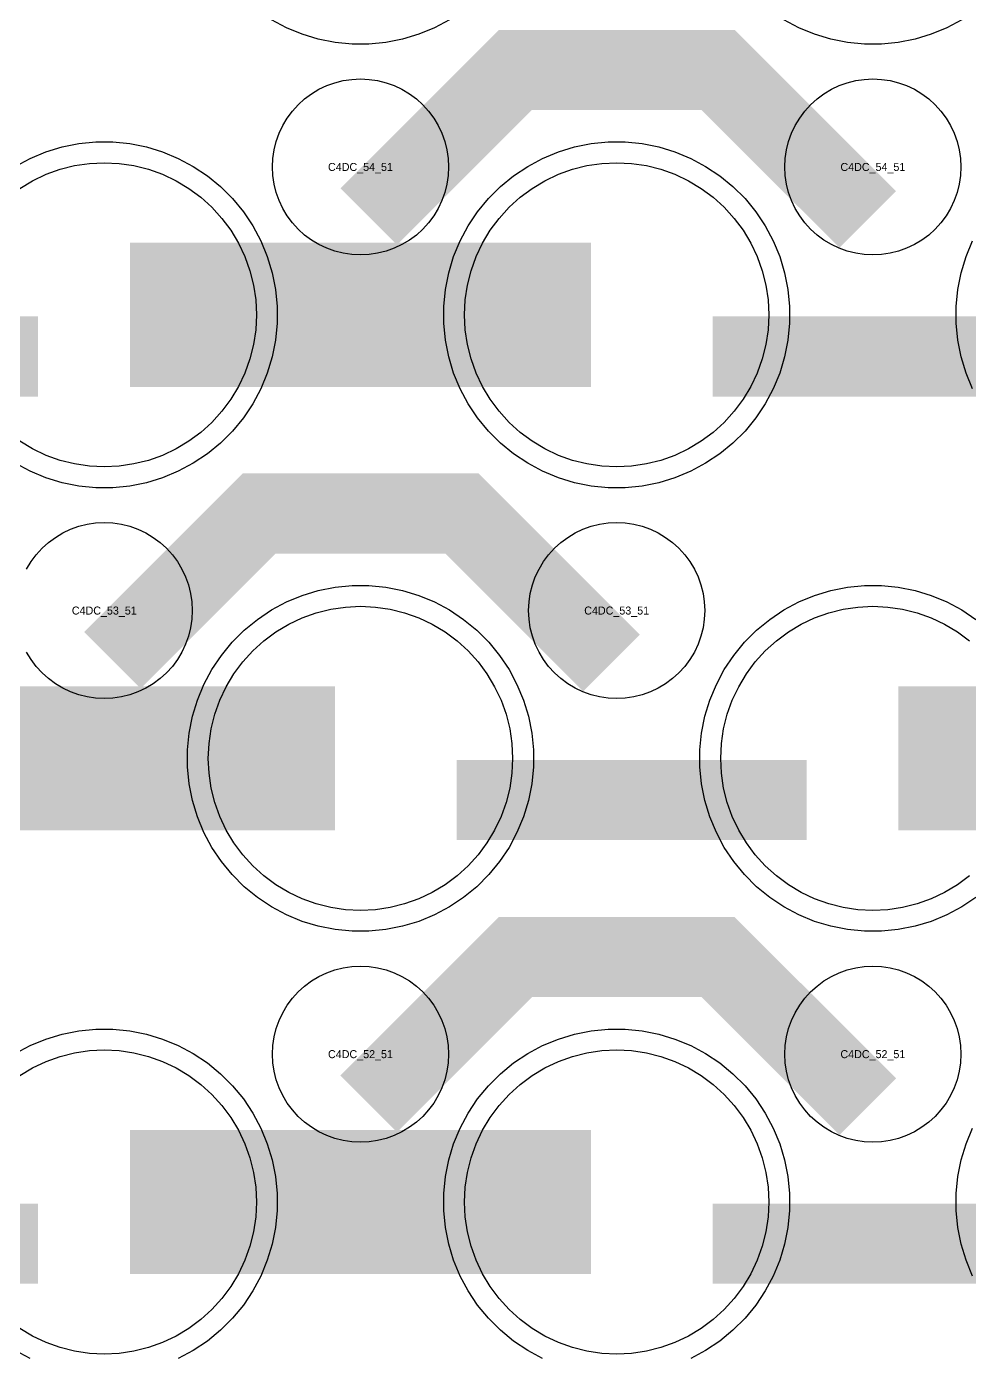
# Model space of a CAD drawing. Extents: x -11880 to 11880, y -14992 to 14992.
# Drawn here: x 4295.8 to 4590.1, y -7682.8 to -7267.1 of the extents above; entities that cross this region are included whole.
import ezdxf
from ezdxf.enums import TextEntityAlignment as Align

# ---------------------------------------------------------------- set-up
doc = ezdxf.new("R2010")
doc.units = 0
doc.header["$MEASUREMENT"] = 0
for name, color, linetype in [('GDS_775_DT_237', 138, 'CONTINUOUS'), ('RDL1_FS', 34, 'CONTINUOUS'), ('RDL_BS', 160, 'CONTINUOUS')]:
    doc.layers.add(name, color=color, linetype=linetype)

msp = doc.modelspace()

# ---------------------------------------------------------------- linework, layer by layer
at = {"layer": 'RDL1_FS', "color": 241, "true_color": 0xf7abae}
for points in [[(4293.605, -7317.603), (4297.605, -7315.205), (4301.819, -7313.213), (4306.209, -7311.641), (4310.732, -7310.509), (4315.343, -7309.825), (4320, -7309.596), (4324.657, -7309.825), (4329.268, -7310.509), (4333.791, -7311.641), (4338.181, -7313.213), (4342.395, -7315.205), (4346.395, -7317.603), (4350.14, -7320.381), (4353.594, -7323.511), (4356.724, -7326.965), (4359.502, -7330.71), (4361.9, -7334.71), (4363.892, -7338.924), (4365.464, -7343.314), (4366.596, -7347.837), (4367.28, -7352.448), (4367.509, -7357.105), (4367.28, -7361.762), (4366.596, -7366.373), (4365.464, -7370.896), (4363.892, -7375.286), (4361.9, -7379.5), (4359.502, -7383.5), (4356.724, -7387.245), (4353.594, -7390.699), (4350.14, -7393.829), (4346.395, -7396.607), (4342.395, -7399.005), (4338.181, -7400.997), (4333.791, -7402.569), (4329.268, -7403.701), (4324.657, -7404.385), (4320, -7404.614), (4315.343, -7404.385), (4310.732, -7403.701), (4306.209, -7402.569), (4301.819, -7400.997), (4297.605, -7399.005), (4293.605, -7396.607)], [(4590.14, -7532.394), (4586.395, -7535.172), (4582.395, -7537.57), (4578.181, -7539.562), (4573.791, -7541.134), (4569.268, -7542.266), (4564.657, -7542.95), (4560, -7543.179), (4555.343, -7542.95), (4550.732, -7542.266), (4546.209, -7541.134), (4541.819, -7539.562), (4537.605, -7537.57), (4533.605, -7535.172), (4529.86, -7532.394), (4526.406, -7529.264), (4523.276, -7525.81), (4520.498, -7522.065), (4518.1, -7518.065), (4516.108, -7513.851), (4514.536, -7509.461), (4513.404, -7504.938), (4512.72, -7500.327), (4512.491, -7495.67), (4512.72, -7491.013), (4513.404, -7486.402), (4514.536, -7481.879), (4516.108, -7477.489), (4518.1, -7473.275), (4520.498, -7469.275), (4523.276, -7465.53), (4526.406, -7462.076), (4529.86, -7458.946), (4533.605, -7456.168), (4537.605, -7453.77), (4541.819, -7451.778), (4546.209, -7450.206), (4550.732, -7449.074), (4555.343, -7448.39), (4560, -7448.161), (4564.657, -7448.39), (4569.268, -7449.074), (4573.791, -7450.206), (4578.181, -7451.778), (4582.395, -7453.77), (4586.395, -7456.168), (4590.14, -7458.946)]]:
    msp.add_lwpolyline(points, dxfattribs=at)
for points in [[(4480, -7404.614), (4475.343, -7404.385), (4470.732, -7403.701), (4466.209, -7402.569), (4461.819, -7400.997), (4457.605, -7399.005), (4453.605, -7396.607), (4449.86, -7393.829), (4446.406, -7390.699), (4443.276, -7387.245), (4440.498, -7383.5), (4438.1, -7379.5), (4436.108, -7375.286), (4434.536, -7370.896), (4433.404, -7366.373), (4432.72, -7361.762), (4432.491, -7357.105), (4432.72, -7352.448), (4433.404, -7347.837), (4434.536, -7343.314), (4436.108, -7338.924), (4438.1, -7334.71), (4440.498, -7330.71), (4443.276, -7326.965), (4446.406, -7323.511), (4449.86, -7320.381), (4453.605, -7317.603), (4457.605, -7315.205), (4461.819, -7313.213), (4466.209, -7311.641), (4470.732, -7310.509), (4475.343, -7309.825), (4480, -7309.596), (4484.657, -7309.825), (4489.268, -7310.509), (4493.791, -7311.641), (4498.181, -7313.213), (4502.395, -7315.205), (4506.395, -7317.603), (4510.14, -7320.381), (4513.594, -7323.511), (4516.724, -7326.965), (4519.502, -7330.71), (4521.9, -7334.71), (4523.892, -7338.924), (4525.464, -7343.314), (4526.596, -7347.837), (4527.28, -7352.448), (4527.509, -7357.105), (4527.28, -7361.762), (4526.596, -7366.373), (4525.464, -7370.896), (4523.892, -7375.286), (4521.9, -7379.5), (4519.502, -7383.5), (4516.724, -7387.245), (4513.594, -7390.699), (4510.14, -7393.829), (4506.395, -7396.607), (4502.395, -7399.005), (4498.181, -7400.997), (4493.791, -7402.569), (4489.268, -7403.701), (4484.657, -7404.385)], [(4400, -7543.179), (4395.343, -7542.95), (4390.732, -7542.266), (4386.209, -7541.134), (4381.819, -7539.562), (4377.605, -7537.57), (4373.605, -7535.172), (4369.86, -7532.394), (4366.406, -7529.264), (4363.276, -7525.81), (4360.498, -7522.065), (4358.1, -7518.065), (4356.108, -7513.851), (4354.536, -7509.461), (4353.404, -7504.938), (4352.72, -7500.327), (4352.491, -7495.67), (4352.72, -7491.013), (4353.404, -7486.402), (4354.536, -7481.879), (4356.108, -7477.489), (4358.1, -7473.275), (4360.498, -7469.275), (4363.276, -7465.53), (4366.406, -7462.076), (4369.86, -7458.946), (4373.605, -7456.168), (4377.605, -7453.77), (4381.819, -7451.778), (4386.209, -7450.206), (4390.732, -7449.074), (4395.343, -7448.39), (4400, -7448.161), (4404.657, -7448.39), (4409.268, -7449.074), (4413.791, -7450.206), (4418.181, -7451.778), (4422.395, -7453.77), (4426.395, -7456.168), (4430.14, -7458.946), (4433.594, -7462.076), (4436.724, -7465.53), (4439.502, -7469.275), (4441.9, -7473.275), (4443.892, -7477.489), (4445.464, -7481.879), (4446.596, -7486.402), (4447.28, -7491.013), (4447.509, -7495.67), (4447.28, -7500.327), (4446.596, -7504.938), (4445.464, -7509.461), (4443.892, -7513.851), (4441.9, -7518.065), (4439.502, -7522.065), (4436.724, -7525.81), (4433.594, -7529.264), (4430.14, -7532.394), (4426.395, -7535.172), (4422.395, -7537.57), (4418.181, -7539.562), (4413.791, -7541.134), (4409.268, -7542.266), (4404.657, -7542.95)]]:
    msp.add_lwpolyline(points, close=True, dxfattribs=at)
for points in [[(4328.002, -7357.105, 45, 45, 0), (4400.002, -7357.105, 45, 45, 0)], [(4400.002, -7357.105, 45, 45, 0), (4472.002, -7357.105, 45, 45, 0)], [(4248.002, -7495.67, 45, 45, 0), (4320.002, -7495.67, 45, 45, 0)], [(4320.002, -7495.67, 45, 45, 0), (4392.002, -7495.67, 45, 45, 0)], [(4568.002, -7495.67, 45, 45, 0), (4640.002, -7495.67, 45, 45, 0)]]:
    msp.add_lwpolyline(points, format="xyseb", dxfattribs=at)
at = {"layer": 'RDL1_FS'}
msp.add_lwpolyline([(4293.605, -7594.733), (4297.605, -7592.335), (4301.819, -7590.343), (4306.209, -7588.771), (4310.732, -7587.639), (4315.343, -7586.955), (4320, -7586.726), (4324.657, -7586.955), (4329.268, -7587.639), (4333.791, -7588.771), (4338.181, -7590.343), (4342.395, -7592.335), (4346.395, -7594.733), (4350.14, -7597.511), (4353.594, -7600.641), (4356.724, -7604.095), (4359.502, -7607.84), (4361.9, -7611.84), (4363.892, -7616.054), (4365.464, -7620.444), (4366.596, -7624.967), (4367.28, -7629.578), (4367.509, -7634.235), (4367.28, -7638.892), (4366.596, -7643.503), (4365.464, -7648.026), (4363.892, -7652.416), (4361.9, -7656.63), (4359.502, -7660.63), (4356.724, -7664.375), (4353.594, -7667.829), (4350.14, -7670.959), (4346.395, -7673.737), (4342.395, -7676.135), (4338.181, -7678.127), (4333.791, -7679.699), (4329.268, -7680.831), (4324.657, -7681.515), (4320, -7681.744), (4315.343, -7681.515), (4310.732, -7680.831), (4306.209, -7679.699), (4301.819, -7678.127), (4297.605, -7676.135), (4293.605, -7673.737)], dxfattribs=at)
msp.add_lwpolyline([(4480, -7681.744), (4475.343, -7681.515), (4470.732, -7680.831), (4466.209, -7679.699), (4461.819, -7678.127), (4457.605, -7676.135), (4453.605, -7673.737), (4449.86, -7670.959), (4446.406, -7667.829), (4443.276, -7664.375), (4440.498, -7660.63), (4438.1, -7656.63), (4436.108, -7652.416), (4434.536, -7648.026), (4433.404, -7643.503), (4432.72, -7638.892), (4432.491, -7634.235), (4432.72, -7629.578), (4433.404, -7624.967), (4434.536, -7620.444), (4436.108, -7616.054), (4438.1, -7611.84), (4440.498, -7607.84), (4443.276, -7604.095), (4446.406, -7600.641), (4449.86, -7597.511), (4453.605, -7594.733), (4457.605, -7592.335), (4461.819, -7590.343), (4466.209, -7588.771), (4470.732, -7587.639), (4475.343, -7586.955), (4480, -7586.726), (4484.657, -7586.955), (4489.268, -7587.639), (4493.791, -7588.771), (4498.181, -7590.343), (4502.395, -7592.335), (4506.395, -7594.733), (4510.14, -7597.511), (4513.594, -7600.641), (4516.724, -7604.095), (4519.502, -7607.84), (4521.9, -7611.84), (4523.892, -7616.054), (4525.464, -7620.444), (4526.596, -7624.967), (4527.28, -7629.578), (4527.509, -7634.235), (4527.28, -7638.892), (4526.596, -7643.503), (4525.464, -7648.026), (4523.892, -7652.416), (4521.9, -7656.63), (4519.502, -7660.63), (4516.724, -7664.375), (4513.594, -7667.829), (4510.14, -7670.959), (4506.395, -7673.737), (4502.395, -7676.135), (4498.181, -7678.127), (4493.791, -7679.699), (4489.268, -7680.831), (4484.657, -7681.515)], close=True, dxfattribs=at)
for points in [[(4328.002, -7634.235, 45, 45, 0), (4400.002, -7634.235, 45, 45, 0)], [(4400.002, -7634.235, 45, 45, 0), (4472.002, -7634.235, 45, 45, 0)]]:
    msp.add_lwpolyline(points, format="xyseb", dxfattribs=at)
at = {"layer": 'RDL_BS'}
for points in [[(4427.777, -7264.923), (4423.115, -7267.415), (4418.205, -7269.446), (4413.165, -7270.977), (4407.938, -7272.023), (4402.644, -7272.54), (4397.356, -7272.54), (4392.062, -7272.023), (4386.835, -7270.977), (4381.795, -7269.446), (4376.885, -7267.415), (4372.223, -7264.923)], [(4587.777, -7264.923), (4583.115, -7267.415), (4578.205, -7269.446), (4573.165, -7270.977), (4567.938, -7272.023), (4562.644, -7272.54), (4557.356, -7272.54), (4552.062, -7272.023), (4546.835, -7270.977), (4541.795, -7269.446), (4536.885, -7267.415), (4532.223, -7264.923)], [(4295.75, -7436.526), (4297.143, -7434.202), (4298.746, -7432.039), (4300.558, -7430.04), (4302.557, -7428.228), (4304.72, -7426.625), (4307.044, -7425.232), (4309.481, -7424.08), (4312.016, -7423.173), (4314.635, -7422.516), (4317.307, -7422.12), (4320, -7421.988), (4322.693, -7422.12), (4325.365, -7422.516), (4327.984, -7423.173), (4330.519, -7424.08), (4332.956, -7425.232), (4335.28, -7426.625), (4337.443, -7428.228), (4339.442, -7430.04), (4341.254, -7432.039), (4342.857, -7434.202), (4344.25, -7436.526), (4345.402, -7438.963), (4346.309, -7441.498), (4346.966, -7444.117), (4347.362, -7446.789), (4347.494, -7449.482), (4347.362, -7452.175), (4346.966, -7454.847), (4346.309, -7457.466), (4345.402, -7460.001), (4344.25, -7462.438), (4342.857, -7464.762), (4341.254, -7466.925), (4339.442, -7468.924), (4337.443, -7470.736), (4335.28, -7472.339), (4332.956, -7473.732), (4330.519, -7474.884), (4327.984, -7475.791), (4325.365, -7476.448), (4322.693, -7476.844), (4320, -7476.976), (4317.307, -7476.844), (4314.635, -7476.448), (4312.016, -7475.791), (4309.481, -7474.884), (4307.044, -7473.732), (4304.72, -7472.339), (4302.557, -7470.736), (4300.558, -7468.924), (4298.746, -7466.925), (4297.143, -7464.762), (4295.75, -7462.438)], [(4292.223, -7587.852), (4296.885, -7585.36), (4301.795, -7583.329), (4306.835, -7581.798), (4312.062, -7580.752), (4317.356, -7580.235), (4322.644, -7580.235), (4327.938, -7580.752), (4333.165, -7581.798), (4338.205, -7583.329), (4343.115, -7585.36), (4347.777, -7587.852), (4352.191, -7590.799), (4356.292, -7594.161), (4360.074, -7597.943), (4363.436, -7602.044), (4366.383, -7606.458), (4368.875, -7611.12), (4370.906, -7616.03), (4372.437, -7621.07), (4373.483, -7626.297), (4374, -7631.591), (4374, -7636.879), (4373.483, -7642.173), (4372.437, -7647.4), (4370.906, -7652.44), (4368.875, -7657.35), (4366.383, -7662.012), (4363.436, -7666.426), (4360.074, -7670.527), (4356.292, -7674.309), (4352.191, -7677.671), (4347.777, -7680.618), (4343.115, -7683.11)], [(4456.885, -7683.11), (4452.223, -7680.618), (4447.809, -7677.671), (4443.708, -7674.309), (4439.926, -7670.527), (4436.564, -7666.426), (4433.617, -7662.012), (4431.125, -7657.35), (4429.094, -7652.44), (4427.563, -7647.4), (4426.517, -7642.173), (4426, -7636.879), (4426, -7631.591), (4426.517, -7626.297), (4427.563, -7621.07), (4429.094, -7616.03), (4431.125, -7611.12), (4433.617, -7606.458), (4436.564, -7602.044), (4439.926, -7597.943), (4443.708, -7594.161), (4447.809, -7590.799), (4452.223, -7587.852), (4456.885, -7585.36), (4461.795, -7583.329), (4466.835, -7581.798), (4472.062, -7580.752), (4477.356, -7580.235), (4482.644, -7580.235), (4487.938, -7580.752), (4493.165, -7581.798), (4498.205, -7583.329), (4503.115, -7585.36), (4507.777, -7587.852), (4512.191, -7590.799), (4516.292, -7594.161), (4520.074, -7597.943), (4523.436, -7602.044), (4526.383, -7606.458), (4528.875, -7611.12), (4530.906, -7616.03), (4532.437, -7621.07), (4533.483, -7626.297), (4534, -7631.591), (4534, -7636.879), (4533.483, -7642.173), (4532.437, -7647.4), (4530.906, -7652.44), (4528.875, -7657.35), (4526.383, -7662.012), (4523.436, -7666.426), (4520.074, -7670.527), (4516.292, -7674.309), (4512.191, -7677.671), (4507.777, -7680.618), (4503.115, -7683.11)], [(4591.125, -7657.35), (4589.094, -7652.44), (4587.563, -7647.4), (4586.517, -7642.173), (4586, -7636.879), (4586, -7631.591), (4586.517, -7626.297), (4587.563, -7621.07), (4589.094, -7616.03), (4591.125, -7611.12)], [(4296.885, -7683.11), (4292.223, -7680.618)]]:
    msp.add_lwpolyline(points, dxfattribs=at)
for points in [[(4402.562, -7326.419, 25, 25, 0), (4448.377, -7280.604, 25, 25, 0), (4481.93, -7280.604, 25, 25, 0)], [(4558.401, -7327.318, 25, 25, 0), (4511.687, -7280.604, 25, 25, 0), (4481.929, -7280.604, 25, 25, 0)], [(4322.562, -7464.984, 25, 25, 0), (4368.377, -7419.169, 25, 25, 0), (4401.93, -7419.169, 25, 25, 0)], [(4478.401, -7465.883, 25, 25, 0), (4431.687, -7419.169, 25, 25, 0), (4401.929, -7419.169, 25, 25, 0)], [(4402.562, -7603.549, 25, 25, 0), (4448.377, -7557.734, 25, 25, 0), (4481.93, -7557.734, 25, 25, 0)], [(4558.401, -7604.448, 25, 25, 0), (4511.687, -7557.734, 25, 25, 0), (4481.929, -7557.734, 25, 25, 0)], [(4190.016, -7647.248, 25, 25, 0), (4299.281, -7647.248, 25, 25, 0)], [(4510.016, -7647.248, 25, 25, 0), (4619.281, -7647.248, 25, 25, 0)]]:
    msp.add_lwpolyline(points, format="xyseb", dxfattribs=at)
for points in [[(4400, -7338.411), (4397.307, -7338.279), (4394.635, -7337.883), (4392.016, -7337.226), (4389.481, -7336.319), (4387.044, -7335.167), (4384.72, -7333.774), (4382.557, -7332.171), (4380.558, -7330.359), (4378.746, -7328.36), (4377.143, -7326.197), (4375.75, -7323.873), (4374.598, -7321.436), (4373.691, -7318.901), (4373.034, -7316.282), (4372.638, -7313.61), (4372.506, -7310.917), (4372.638, -7308.224), (4373.034, -7305.552), (4373.691, -7302.933), (4374.598, -7300.398), (4375.75, -7297.961), (4377.143, -7295.637), (4378.746, -7293.474), (4380.558, -7291.475), (4382.557, -7289.663), (4384.72, -7288.06), (4387.044, -7286.667), (4389.481, -7285.515), (4392.016, -7284.608), (4394.635, -7283.951), (4397.307, -7283.555), (4400, -7283.423), (4402.693, -7283.555), (4405.365, -7283.951), (4407.984, -7284.608), (4410.519, -7285.515), (4412.956, -7286.667), (4415.28, -7288.06), (4417.443, -7289.663), (4419.442, -7291.475), (4421.254, -7293.474), (4422.857, -7295.637), (4424.25, -7297.961), (4425.402, -7300.398), (4426.309, -7302.933), (4426.966, -7305.552), (4427.362, -7308.224), (4427.494, -7310.917), (4427.362, -7313.61), (4426.966, -7316.282), (4426.309, -7318.901), (4425.402, -7321.436), (4424.25, -7323.873), (4422.857, -7326.197), (4421.254, -7328.36), (4419.442, -7330.359), (4417.443, -7332.171), (4415.28, -7333.774), (4412.956, -7335.167), (4410.519, -7336.319), (4407.984, -7337.226), (4405.365, -7337.883), (4402.693, -7338.279)], [(4560, -7338.411), (4557.307, -7338.279), (4554.635, -7337.883), (4552.016, -7337.226), (4549.481, -7336.319), (4547.044, -7335.167), (4544.72, -7333.774), (4542.557, -7332.171), (4540.558, -7330.359), (4538.746, -7328.36), (4537.143, -7326.197), (4535.75, -7323.873), (4534.598, -7321.436), (4533.691, -7318.901), (4533.034, -7316.282), (4532.638, -7313.61), (4532.506, -7310.917), (4532.638, -7308.224), (4533.034, -7305.552), (4533.691, -7302.933), (4534.598, -7300.398), (4535.75, -7297.961), (4537.143, -7295.637), (4538.746, -7293.474), (4540.558, -7291.475), (4542.557, -7289.663), (4544.72, -7288.06), (4547.044, -7286.667), (4549.481, -7285.515), (4552.016, -7284.608), (4554.635, -7283.951), (4557.307, -7283.555), (4560, -7283.423), (4562.693, -7283.555), (4565.365, -7283.951), (4567.984, -7284.608), (4570.519, -7285.515), (4572.956, -7286.667), (4575.28, -7288.06), (4577.443, -7289.663), (4579.442, -7291.475), (4581.254, -7293.474), (4582.857, -7295.637), (4584.25, -7297.961), (4585.402, -7300.398), (4586.309, -7302.933), (4586.966, -7305.552), (4587.362, -7308.224), (4587.494, -7310.917), (4587.362, -7313.61), (4586.966, -7316.282), (4586.309, -7318.901), (4585.402, -7321.436), (4584.25, -7323.873), (4582.857, -7326.197), (4581.254, -7328.36), (4579.442, -7330.359), (4577.443, -7332.171), (4575.28, -7333.774), (4572.956, -7335.167), (4570.519, -7336.319), (4567.984, -7337.226), (4565.365, -7337.883), (4562.693, -7338.279)], [(4480, -7476.976), (4477.307, -7476.844), (4474.635, -7476.448), (4472.016, -7475.791), (4469.481, -7474.884), (4467.044, -7473.732), (4464.72, -7472.339), (4462.557, -7470.736), (4460.558, -7468.924), (4458.746, -7466.925), (4457.143, -7464.762), (4455.75, -7462.438), (4454.598, -7460.001), (4453.691, -7457.466), (4453.034, -7454.847), (4452.638, -7452.175), (4452.506, -7449.482), (4452.638, -7446.789), (4453.034, -7444.117), (4453.691, -7441.498), (4454.598, -7438.963), (4455.75, -7436.526), (4457.143, -7434.202), (4458.746, -7432.039), (4460.558, -7430.04), (4462.557, -7428.228), (4464.72, -7426.625), (4467.044, -7425.232), (4469.481, -7424.08), (4472.016, -7423.173), (4474.635, -7422.516), (4477.307, -7422.12), (4480, -7421.988), (4482.693, -7422.12), (4485.365, -7422.516), (4487.984, -7423.173), (4490.519, -7424.08), (4492.956, -7425.232), (4495.28, -7426.625), (4497.443, -7428.228), (4499.442, -7430.04), (4501.254, -7432.039), (4502.857, -7434.202), (4504.25, -7436.526), (4505.402, -7438.963), (4506.309, -7441.498), (4506.966, -7444.117), (4507.362, -7446.789), (4507.494, -7449.482), (4507.362, -7452.175), (4506.966, -7454.847), (4506.309, -7457.466), (4505.402, -7460.001), (4504.25, -7462.438), (4502.857, -7464.762), (4501.254, -7466.925), (4499.442, -7468.924), (4497.443, -7470.736), (4495.28, -7472.339), (4492.956, -7473.732), (4490.519, -7474.884), (4487.984, -7475.791), (4485.365, -7476.448), (4482.693, -7476.844)], [(4400, -7615.541), (4397.307, -7615.409), (4394.635, -7615.013), (4392.016, -7614.356), (4389.481, -7613.449), (4387.044, -7612.297), (4384.72, -7610.904), (4382.557, -7609.301), (4380.558, -7607.489), (4378.746, -7605.49), (4377.143, -7603.327), (4375.75, -7601.003), (4374.598, -7598.566), (4373.691, -7596.031), (4373.034, -7593.412), (4372.638, -7590.74), (4372.506, -7588.047), (4372.638, -7585.354), (4373.034, -7582.682), (4373.691, -7580.063), (4374.598, -7577.528), (4375.75, -7575.091), (4377.143, -7572.767), (4378.746, -7570.604), (4380.558, -7568.605), (4382.557, -7566.793), (4384.72, -7565.19), (4387.044, -7563.797), (4389.481, -7562.645), (4392.016, -7561.738), (4394.635, -7561.081), (4397.307, -7560.685), (4400, -7560.553), (4402.693, -7560.685), (4405.365, -7561.081), (4407.984, -7561.738), (4410.519, -7562.645), (4412.956, -7563.797), (4415.28, -7565.19), (4417.443, -7566.793), (4419.442, -7568.605), (4421.254, -7570.604), (4422.857, -7572.767), (4424.25, -7575.091), (4425.402, -7577.528), (4426.309, -7580.063), (4426.966, -7582.682), (4427.362, -7585.354), (4427.494, -7588.047), (4427.362, -7590.74), (4426.966, -7593.412), (4426.309, -7596.031), (4425.402, -7598.566), (4424.25, -7601.003), (4422.857, -7603.327), (4421.254, -7605.49), (4419.442, -7607.489), (4417.443, -7609.301), (4415.28, -7610.904), (4412.956, -7612.297), (4410.519, -7613.449), (4407.984, -7614.356), (4405.365, -7615.013), (4402.693, -7615.409)], [(4560, -7615.541), (4557.307, -7615.409), (4554.635, -7615.013), (4552.016, -7614.356), (4549.481, -7613.449), (4547.044, -7612.297), (4544.72, -7610.904), (4542.557, -7609.301), (4540.558, -7607.489), (4538.746, -7605.49), (4537.143, -7603.327), (4535.75, -7601.003), (4534.598, -7598.566), (4533.691, -7596.031), (4533.034, -7593.412), (4532.638, -7590.74), (4532.506, -7588.047), (4532.638, -7585.354), (4533.034, -7582.682), (4533.691, -7580.063), (4534.598, -7577.528), (4535.75, -7575.091), (4537.143, -7572.767), (4538.746, -7570.604), (4540.558, -7568.605), (4542.557, -7566.793), (4544.72, -7565.19), (4547.044, -7563.797), (4549.481, -7562.645), (4552.016, -7561.738), (4554.635, -7561.081), (4557.307, -7560.685), (4560, -7560.553), (4562.693, -7560.685), (4565.365, -7561.081), (4567.984, -7561.738), (4570.519, -7562.645), (4572.956, -7563.797), (4575.28, -7565.19), (4577.443, -7566.793), (4579.442, -7568.605), (4581.254, -7570.604), (4582.857, -7572.767), (4584.25, -7575.091), (4585.402, -7577.528), (4586.309, -7580.063), (4586.966, -7582.682), (4587.362, -7585.354), (4587.494, -7588.047), (4587.362, -7590.74), (4586.966, -7593.412), (4586.309, -7596.031), (4585.402, -7598.566), (4584.25, -7601.003), (4582.857, -7603.327), (4581.254, -7605.49), (4579.442, -7607.489), (4577.443, -7609.301), (4575.28, -7610.904), (4572.956, -7612.297), (4570.519, -7613.449), (4567.984, -7614.356), (4565.365, -7615.013), (4562.693, -7615.409)]]:
    msp.add_lwpolyline(points, close=True, dxfattribs=at)
at = {"layer": 'RDL_BS', "color": 241, "true_color": 0xf7abae}
for points in [[(4292.223, -7310.722), (4296.885, -7308.23), (4301.795, -7306.199), (4306.835, -7304.668), (4312.062, -7303.622), (4317.356, -7303.105), (4322.644, -7303.105), (4327.938, -7303.622), (4333.165, -7304.668), (4338.205, -7306.199), (4343.115, -7308.23), (4347.777, -7310.722), (4352.191, -7313.669), (4356.292, -7317.031), (4360.074, -7320.813), (4363.436, -7324.914), (4366.383, -7329.328), (4368.875, -7333.99), (4370.906, -7338.9), (4372.437, -7343.94), (4373.483, -7349.167), (4374, -7354.461), (4374, -7359.749), (4373.483, -7365.043), (4372.437, -7370.27), (4370.906, -7375.31), (4368.875, -7380.22), (4366.383, -7384.882), (4363.436, -7389.296), (4360.074, -7393.397), (4356.292, -7397.179), (4352.191, -7400.541), (4347.777, -7403.488), (4343.115, -7405.98), (4338.205, -7408.011), (4333.165, -7409.542), (4327.938, -7410.588), (4322.644, -7411.105), (4317.356, -7411.105), (4312.062, -7410.588), (4306.835, -7409.542), (4301.795, -7408.011), (4296.885, -7405.98), (4292.223, -7403.488)], [(4591.125, -7380.22), (4589.094, -7375.31), (4587.563, -7370.27), (4586.517, -7365.043), (4586, -7359.749), (4586, -7354.461), (4586.517, -7349.167), (4587.563, -7343.94), (4589.094, -7338.9), (4591.125, -7333.99)], [(4592.191, -7539.106), (4587.777, -7542.053), (4583.115, -7544.545), (4578.205, -7546.576), (4573.165, -7548.107), (4567.938, -7549.153), (4562.644, -7549.67), (4557.356, -7549.67), (4552.062, -7549.153), (4546.835, -7548.107), (4541.795, -7546.576), (4536.885, -7544.545), (4532.223, -7542.053), (4527.809, -7539.106), (4523.708, -7535.744), (4519.926, -7531.962), (4516.564, -7527.861), (4513.617, -7523.447), (4511.125, -7518.785), (4509.094, -7513.875), (4507.563, -7508.835), (4506.517, -7503.608), (4506, -7498.314), (4506, -7493.026), (4506.517, -7487.732), (4507.563, -7482.505), (4509.094, -7477.465), (4511.125, -7472.555), (4513.617, -7467.893), (4516.564, -7463.479), (4519.926, -7459.378), (4523.708, -7455.596), (4527.809, -7452.234), (4532.223, -7449.287), (4536.885, -7446.795), (4541.795, -7444.764), (4546.835, -7443.233), (4552.062, -7442.187), (4557.356, -7441.67), (4562.644, -7441.67), (4567.938, -7442.187), (4573.165, -7443.233), (4578.205, -7444.764), (4583.115, -7446.795), (4587.777, -7449.287), (4592.191, -7452.234)]]:
    msp.add_lwpolyline(points, dxfattribs=at)
for points in [[(4477.356, -7411.105), (4472.062, -7410.588), (4466.835, -7409.542), (4461.795, -7408.011), (4456.885, -7405.98), (4452.223, -7403.488), (4447.809, -7400.541), (4443.708, -7397.179), (4439.926, -7393.397), (4436.564, -7389.296), (4433.617, -7384.882), (4431.125, -7380.22), (4429.094, -7375.31), (4427.563, -7370.27), (4426.517, -7365.043), (4426, -7359.749), (4426, -7354.461), (4426.517, -7349.167), (4427.563, -7343.94), (4429.094, -7338.9), (4431.125, -7333.99), (4433.617, -7329.328), (4436.564, -7324.914), (4439.926, -7320.813), (4443.708, -7317.031), (4447.809, -7313.669), (4452.223, -7310.722), (4456.885, -7308.23), (4461.795, -7306.199), (4466.835, -7304.668), (4472.062, -7303.622), (4477.356, -7303.105), (4482.644, -7303.105), (4487.938, -7303.622), (4493.165, -7304.668), (4498.205, -7306.199), (4503.115, -7308.23), (4507.777, -7310.722), (4512.191, -7313.669), (4516.292, -7317.031), (4520.074, -7320.813), (4523.436, -7324.914), (4526.383, -7329.328), (4528.875, -7333.99), (4530.906, -7338.9), (4532.437, -7343.94), (4533.483, -7349.167), (4534, -7354.461), (4534, -7359.749), (4533.483, -7365.043), (4532.437, -7370.27), (4530.906, -7375.31), (4528.875, -7380.22), (4526.383, -7384.882), (4523.436, -7389.296), (4520.074, -7393.397), (4516.292, -7397.179), (4512.191, -7400.541), (4507.777, -7403.488), (4503.115, -7405.98), (4498.205, -7408.011), (4493.165, -7409.542), (4487.938, -7410.588), (4482.644, -7411.105)], [(4397.356, -7549.67), (4392.062, -7549.153), (4386.835, -7548.107), (4381.795, -7546.576), (4376.885, -7544.545), (4372.223, -7542.053), (4367.809, -7539.106), (4363.708, -7535.744), (4359.926, -7531.962), (4356.564, -7527.861), (4353.617, -7523.447), (4351.125, -7518.785), (4349.094, -7513.875), (4347.563, -7508.835), (4346.517, -7503.608), (4346, -7498.314), (4346, -7493.026), (4346.517, -7487.732), (4347.563, -7482.505), (4349.094, -7477.465), (4351.125, -7472.555), (4353.617, -7467.893), (4356.564, -7463.479), (4359.926, -7459.378), (4363.708, -7455.596), (4367.809, -7452.234), (4372.223, -7449.287), (4376.885, -7446.795), (4381.795, -7444.764), (4386.835, -7443.233), (4392.062, -7442.187), (4397.356, -7441.67), (4402.644, -7441.67), (4407.938, -7442.187), (4413.165, -7443.233), (4418.205, -7444.764), (4423.115, -7446.795), (4427.777, -7449.287), (4432.191, -7452.234), (4436.292, -7455.596), (4440.074, -7459.378), (4443.436, -7463.479), (4446.383, -7467.893), (4448.875, -7472.555), (4450.906, -7477.465), (4452.437, -7482.505), (4453.483, -7487.732), (4454, -7493.026), (4454, -7498.314), (4453.483, -7503.608), (4452.437, -7508.835), (4450.906, -7513.875), (4448.875, -7518.785), (4446.383, -7523.447), (4443.436, -7527.861), (4440.074, -7531.962), (4436.292, -7535.744), (4432.191, -7539.106), (4427.777, -7542.053), (4423.115, -7544.545), (4418.205, -7546.576), (4413.165, -7548.107), (4407.938, -7549.153), (4402.644, -7549.67)]]:
    msp.add_lwpolyline(points, close=True, dxfattribs=at)
for points in [[(4190.016, -7370.118, 25, 25, 0), (4299.281, -7370.118, 25, 25, 0)], [(4510.016, -7370.118, 25, 25, 0), (4619.281, -7370.118, 25, 25, 0)], [(4430.016, -7508.683, 25, 25, 0), (4539.281, -7508.683, 25, 25, 0)]]:
    msp.add_lwpolyline(points, format="xyseb", dxfattribs=at)

# ---------------------------------------------------------------- texts
at = {"layer": 'GDS_775_DT_237'}
for s, p in [('C4DC_54_51', (4400, -7310.917)), ('C4DC_54_51', (4400, -7310.917)), ('C4DC_54_51', (4560, -7310.917)), ('C4DC_54_51', (4560, -7310.917)), ('C4DC_53_51', (4320, -7449.482)), ('C4DC_53_51', (4320, -7449.482)), ('C4DC_53_51', (4480, -7449.482)), ('C4DC_53_51', (4480, -7449.482)), ('C4DC_52_51', (4400, -7588.047)), ('C4DC_52_51', (4400, -7588.047)), ('C4DC_52_51', (4560, -7588.047)), ('C4DC_52_51', (4560, -7588.047))]:
    msp.add_text(s, height=2.5, dxfattribs=at).set_placement(p, align=Align.MIDDLE_CENTER)

doc.saveas('drawing.dxf')
